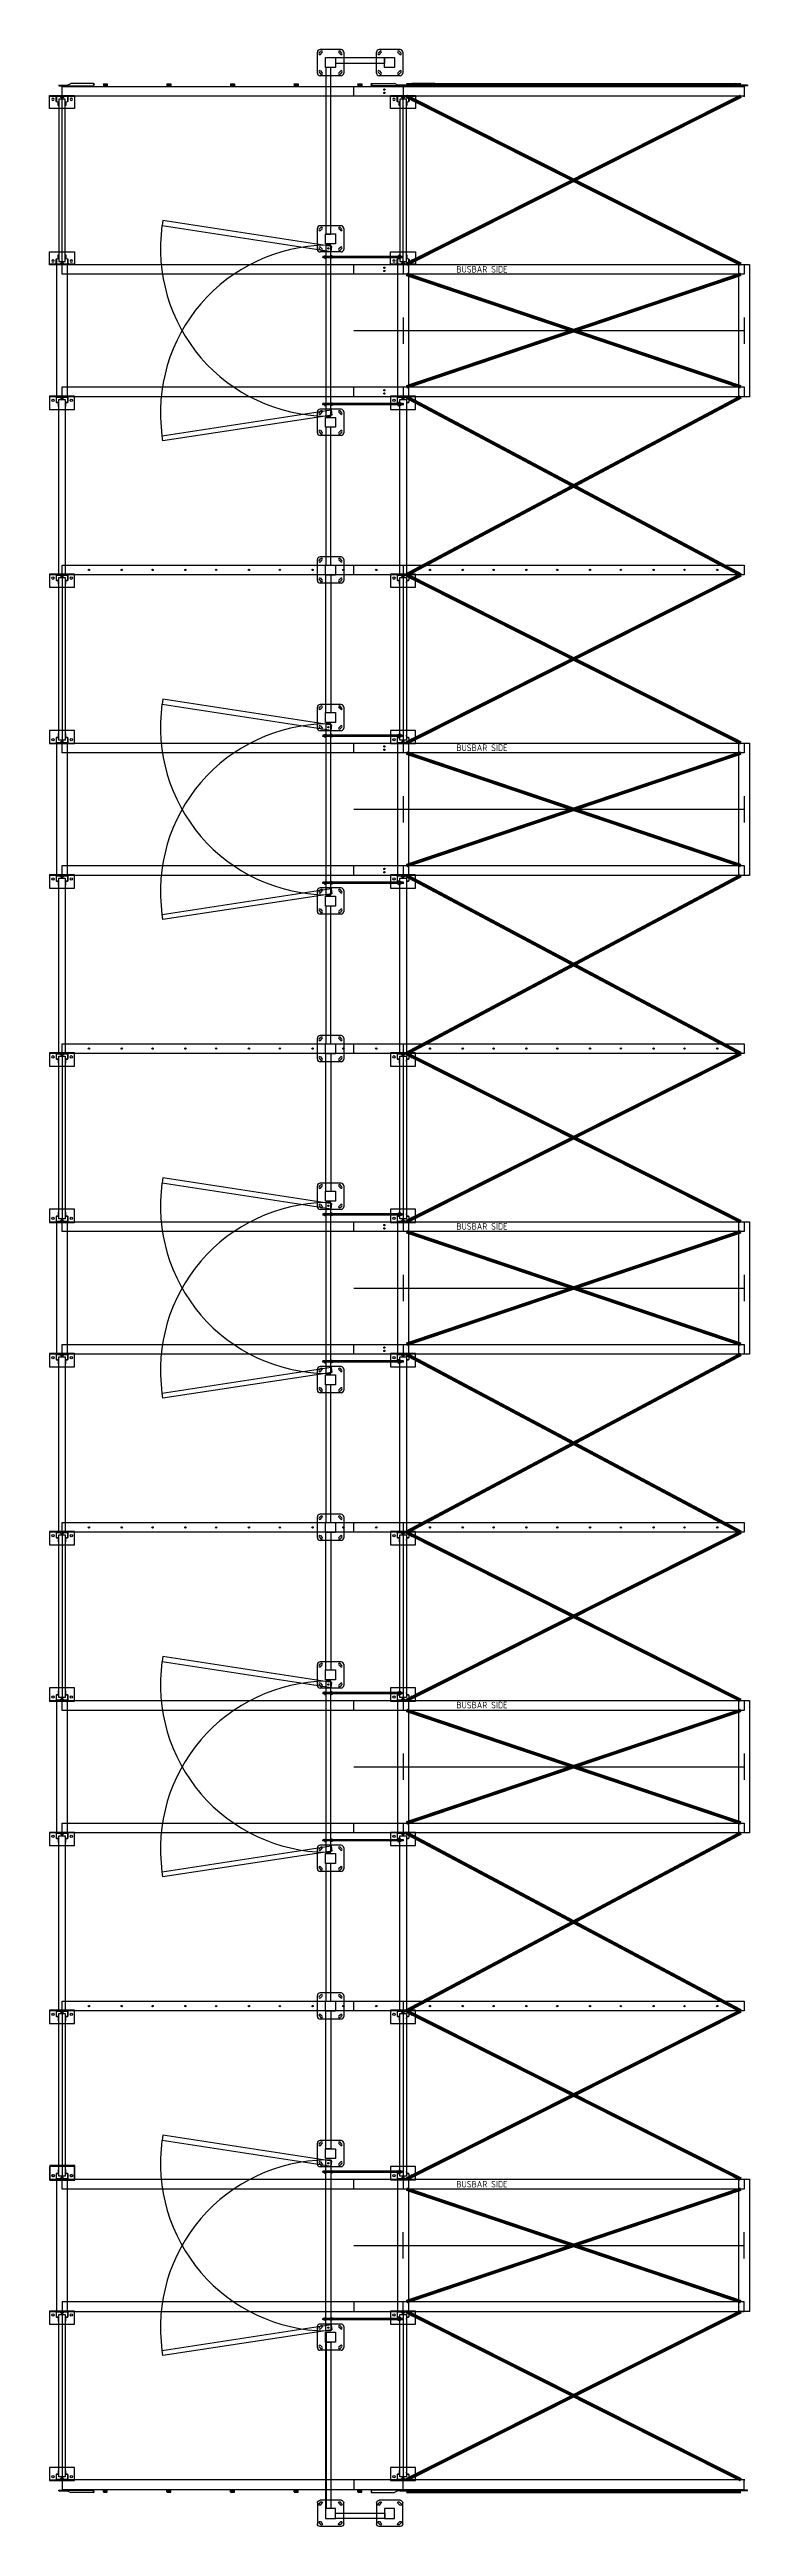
# Model space of a CAD drawing. Header units: millimetres. Extents: x -511490 to -68792, y -77452 to 318982.
# Drawn here: x -76385 to -71050, y 591 to 19493 of the extents above.
import ezdxf

# ---------------------------------------------------------------- set-up
doc = ezdxf.new("R2010")
doc.units = ezdxf.units.MM
doc.linetypes.add('AM_ISO02W050', pattern=[7.5, 6, -1.5])
for name, color, linetype, lineweight in [('Fencing', 62, 'Continuous', 60), ('Multishuttle Phantom', 8, 'Continuous', 25), ('P05529 MS Rack Plan$0$Hidden', 9, 'AM_ISO02W050', 25)]:
    doc.layers.add(name, color=color, linetype=linetype, lineweight=lineweight)
doc.layers.add('P05529 MS Rack Plan$0$Fencing', color=62, linetype='Continuous')
doc.styles.add('P05529 MS Rack Plan$1$STANDARD', font='ISOCP.SHX')

# ---------------------------------------------------------------- blocks, each defined once
blk = doc.blocks.new('P05529 MS Rack Plan$0$brace module plan special 1')
at = {"const_width": 26.9}
for points in [[(150841, 8634), (153391, 8634)], [(153391, 7263), (150841, 8546)], [(153391, 8546), (150841, 7263)], [(153391, 7187), (150841, 6327)], [(153391, 6327), (150841, 7187)], [(153391, 4893), (150841, 6251)], [(153391, 6251), (150841, 4893)], [(153391, 3610), (150841, 4893)], [(153391, 4893), (150841, 3610)], [(153391, 3534), (150841, 2674)], [(153391, 2674), (150841, 3534)], [(153391, 1240), (150841, 2598)], [(153391, 2598), (150841, 1240)], [(153391, -43), (150841, 1240)], [(153391, 1240), (150841, -43)], [(153391, -119), (150841, -979)], [(153391, -979), (150841, -119)], [(153391, -2413), (150841, -1055)], [(153391, -1055), (150841, -2413)], [(153391, -3696), (150841, -2413)], [(153391, -2413), (150841, -3696)], [(153391, -3772), (150841, -4632)], [(153391, -4632), (150841, -3772)], [(153391, -6066), (150841, -4708)], [(153391, -4708), (150841, -6066)], [(153391, -7349), (150841, -6066)], [(153391, -6066), (150841, -7349)], [(153391, -7425), (150841, -8285)], [(153391, -8285), (150841, -7425)], [(153391, -8361), (150841, -9644)], [(153391, -9644), (150841, -8361)], [(150841, -9733), (153391, -9733)]]:
    blk.add_lwpolyline(points, dxfattribs=at)
blk = doc.blocks.new('P05529 MS Rack Plan$0$D_Vertical_bracing_u')
at = {"ltscale": 5}
for p, q in [((25, 80), (-241, 80)), ((-40, 84), (-66, 98)), ((25, 84), (-40, 84))]:
    blk.add_line(p, q, dxfattribs=at)
blk.add_line((25, 84), (25, 80))
for points in [[(-241, 98), (-66, 98)], [(-50, 80), (-241, 80)]]:
    blk.add_lwpolyline(points)
blk.add_spline([(-241, 98), (-245, 94), (-241, 89), (-238, 84), (-241, 80), (-244, 84), (-241, 89)], degree=3)
at = {"layer": 'Defpoints'}
for p, q in [((5, 1), (-5, 1)), ((0, -4), (0, 6))]:
    blk.add_line(p, q, dxfattribs=at)
blk = doc.blocks.new('P05529 MS Rack Plan$0$back stop top')
at = {"color": 0, "linetype": 'ByBlock'}
for p, q in [((-15, 18), (-15, 2)), ((-2, 16), (-15, 16)), ((-15, 14), (-12, 14)), ((-2, 6), (-15, 6)), ((-14, 1), (-15, 1)), ((13, 20), (-13, 20)), ((13, 0), (-13, 0)), ((-12, 15), (-12, 6)), ((-12, 15), (-2, 15)), ((-2, 16), (-2, 6)), ((2, 6), (2, 16)), ((2, 16), (15, 16)), ((12, 15), (2, 15)), ((2, 6), (15, 6)), ((12, 6), (12, 15)), ((15, 14), (12, 14)), ((15, 18), (15, 2))]:
    blk.add_line(p, q, dxfattribs=at)
for centre, start, end in [((-13, 18), 90, 180), ((-13, 2), 180, 270), ((13, 18), 0, 90), ((13, 2), 270, 0)]:
    blk.add_arc(centre, 2, start, end, dxfattribs=at)
blk = doc.blocks.new('P05529 MS Rack Plan$0$D_upright_base_u')
blk.add_line((-95, 0), (95, 0))
blk.add_lwpolyline([(95, 95), (-95, 95), (-95, -5), (95, -5)], close=True)
for centre in [(-70, 25), (70, 25)]:
    blk.add_circle(centre, 9)
at = {"layer": 'Defpoints'}
blk.add_line((0, -5), (0, 5), dxfattribs=at)
blk = doc.blocks.new('P05529 MS Rack Plan$0$D_upright_u')
blk.add_lwpolyline([(-29, 72), (-29, 47, -0.339454), (-30, 45), (-42, 42, 0.316272), (-45, 38), (-45, 4, 0.414214), (-41, 0), (-15, 0, 0.267949), (-11, 2), (-7, 9, -0.267949), (-5, 10), (5, 10, -0.267949), (7, 9), (11, 2, 0.267949), (15, 0), (41, 0, 0.414214), (45, 4), (45, 38, 0.339454), (42, 42), (30, 45, -0.316272), (29, 47), (29, 72), (27, 72), (27, 47, 0.339454), (30, 43), (42, 40, -0.316272), (43, 38), (43, 4, -0.414214), (41, 2), (15, 2, -0.267949), (13, 3), (9, 10, 0.267949), (5, 12), (-5, 12, 0.267949), (-9, 10), (-13, 3, -0.267949), (-15, 2), (-41, 2, -0.414214), (-43, 4), (-43, 38, -0.339454), (-42, 40), (-30, 43, 0.316272), (-27, 47), (-27, 72)], format="xyb", close=True)
at = {"layer": 'Defpoints'}
for p, q in [((5, 0), (-5, 0)), ((0, -5), (0, 5))]:
    blk.add_line(p, q, dxfattribs=at)
blk = doc.blocks.new('P05529 MS Rack Plan$0$D_beam_1282_u')
for p, q in [((-22, 1226.5), (-26.5, 1226.5)), ((22, 1226.5), (26.5, 1226.5)), ((-22, 55.5), (-26.5, 55.5)), ((22, 55.5), (26.5, 55.5))]:
    blk.add_line(p, q)
blk.add_lwpolyline([(25, 20.5), (-25, 20.5), (-25, 1261.5), (25, 1261.5)], close=True)
at = {"layer": 'Defpoints'}
blk.add_line((5, 0), (-5, 0), dxfattribs=at)
at = {"layer": 'P05529 MS Rack Plan$0$Hidden'}
blk.add_line((0, -5), (0, 1287), dxfattribs=at)
blk = doc.blocks.new('P05529 MS Rack Plan$0$Frame 1282')
at = {"rotation": 180}
for name in ['P05529 MS Rack Plan$0$D_upright_base_u', 'P05529 MS Rack Plan$0$D_upright_u']:
    blk.add_blockref(name, (0, 1283), dxfattribs=at)
for name in ['P05529 MS Rack Plan$0$D_beam_1282_u', 'P05529 MS Rack Plan$0$D_upright_base_u', 'P05529 MS Rack Plan$0$D_upright_u']:
    blk.add_blockref(name, (0, 0))
blk = doc.blocks.new('P05529 MS Rack Plan$0$D_Rack_Cap_DD_600_mainteside_end_u')
for points in [[(0, 1789), (2975, 1789), (2975, 1864), (0, 1864)], [(2600, 1789), (5200, 1789), (5200, 1864), (2600, 1864)], [(0, 430), (2975, 430), (2975, 505), (0, 505)], [(2600, 430), (5200, 430), (5200, 505), (2600, 505)]]:
    blk.add_lwpolyline(points, close=True)
at = {"layer": 'Defpoints'}
for p, q in [((0, 100), (0, -100)), ((2600, 100), (2600, -100))]:
    blk.add_line(p, q, dxfattribs=at)
at = {"layer": 'P05529 MS Rack Plan$0$Hidden'}
blk.add_line((2975, 0), (0, 0), dxfattribs=at)
at = {"xscale": -1}
for p in [(0, 1788), (2600, 1788)]:
    blk.add_blockref('P05529 MS Rack Plan$0$D_Vertical_bracing_u', p, dxfattribs=at)
for name, p in [('P05529 MS Rack Plan$0$back stop top', (330, 1864)), ('P05529 MS Rack Plan$0$back stop top', (815, 1864)), ('P05529 MS Rack Plan$0$back stop top', (1300, 1864)), ('P05529 MS Rack Plan$0$back stop top', (1785, 1864)), ('P05529 MS Rack Plan$0$back stop top', (2270, 1864)), ('P05529 MS Rack Plan$0$D_Vertical_bracing_u', (2600, 1788)), ('P05529 MS Rack Plan$0$Frame 1282', (2600, 506)), ('P05529 MS Rack Plan$0$back stop top', (2930, 1864)), ('P05529 MS Rack Plan$0$back stop top', (3415, 1864)), ('P05529 MS Rack Plan$0$back stop top', (3900, 1864)), ('P05529 MS Rack Plan$0$back stop top', (4385, 1864)), ('P05529 MS Rack Plan$0$back stop top', (4870, 1864)), ('P05529 MS Rack Plan$0$D_Vertical_bracing_u', (5200, 1788)), ('P05529 MS Rack Plan$0$Frame 1282', (5200, 506))]:
    blk.add_blockref(name, p)
blk = doc.blocks.new('P05529 MS Rack Plan$0$D_Rack_Cap_DD_2590_mainteside_center_u')
for points in [[(0, 3223), (2975, 3223), (2975, 3148), (0, 3148)], [(2600, 3223), (5200, 3223), (5200, 3148), (2600, 3148)], [(0, 1864), (2975, 1864), (2975, 1789), (0, 1789)], [(2556, 1864), (2644, 1864), (2644, 1860), (2556, 1860)], [(2625, 526.5), (2575, 526.5), (2575, 1860), (2625, 1860)], [(2600, 1864), (5200, 1864), (5200, 1789), (2600, 1789)], [(5156, 1864), (5244, 1864), (5244, 1860), (5156, 1860)], [(5225, 526.5), (5175, 526.5), (5175, 1860), (5225, 1860)], [(0, 505), (2975, 505), (2975, 430), (0, 430)], [(2600, 505), (5200, 505), (5200, 430), (2600, 430)]]:
    blk.add_lwpolyline(points, close=True)
for centre in [(205, 1826.5), (455, 1826.5), (690, 1826.5), (940, 1826.5), (1175, 1826.5), (1425, 1826.5), (1660, 1826.5), (1910, 1826.5), (2145, 1826.5), (2395, 1826.5), (2805, 1826.5), (3055, 1826.5), (3290, 1826.5), (3540, 1826.5), (3775, 1826.5), (4025, 1826.5), (4260, 1826.5), (4510, 1826.5), (4745, 1826.5), (4995, 1826.5)]:
    blk.add_circle(centre, 5)
at = {"layer": 'Defpoints'}
for p, q in [((0, -100), (0, 100)), ((2600, -100), (2600, 100))]:
    blk.add_line(p, q, dxfattribs=at)
at = {"layer": 'P05529 MS Rack Plan$0$Hidden'}
blk.add_line((2975, 0), (0, 0), dxfattribs=at)
for name, p in [('P05529 MS Rack Plan$0$Frame 1282', (2600, 1864)), ('P05529 MS Rack Plan$0$Frame 1282', (5200, 1864)), ('P05529 MS Rack Plan$0$D_upright_base_u', (2600, 506)), ('P05529 MS Rack Plan$0$D_upright_u', (2600, 506)), ('P05529 MS Rack Plan$0$D_upright_base_u', (5200, 506)), ('P05529 MS Rack Plan$0$D_upright_u', (5200, 506))]:
    blk.add_blockref(name, p)
blk = doc.blocks.new('P05529 MS Rack Plan$0$MS BASEPLATE PLAN')
for p, q in [((-4, 95), (-4, -95)), ((0, 95), (0, -95)), ((100, 95), (100, -95))]:
    blk.add_line(p, q)
for points in [[(104, 95), (-9, 95), (-9, -95), (104, -95)], [(-4, 31), (0, 31), (0, 19), (-4, 19)], [(-4, -31), (0, -31), (0, -19), (-4, -19)]]:
    blk.add_lwpolyline(points, close=True)
for centre in [(25, 70), (25, -70)]:
    blk.add_circle(centre, 9)
blk = doc.blocks.new('P05529 MS Rack Plan$0$fence post plan')
for p, q in [((-73, 87), (-87, 73)), ((-63, 77), (-77, 63)), ((63, 77), (77, 63)), ((73, 87), (87, 73)), ((-73, -87), (-87, -73)), ((-63, -77), (-77, -63)), ((63, -77), (77, -63)), ((73, -87), (87, -73))]:
    blk.add_line(p, q)
for points in [[(-100, -80), (-100, 80)], [(-80, 100), (80, 100)], [(100, -80), (100, 80)], [(80, -100), (-80, -100)]]:
    blk.add_lwpolyline(points)
blk.add_lwpolyline([(38, -38), (-38, -38), (-38, 38), (38, 38)], close=True)
for centre, radius, start, end in [((-80, 80), 20, 90, 180), ((-82, 68), 7, 135, 315), ((-68, 82), 7, 315, 135), ((68, 82), 7, 45, 225), ((82, 68), 7, 225, 45), ((80, 80), 20, 0, 90), ((-80, -80), 20, 180, 270), ((-82, -68), 7, 45, 225), ((-68, -82), 7, 225, 45), ((68, -82), 7, 135, 315), ((82, -68), 7, 315, 135), ((80, -80), 20, 270, 0)]:
    blk.add_arc(centre, radius, start, end)
blk = doc.blocks.new('P05529 MS Rack Plan$0$WM10F_E')
for p, q in [((10, 2), (-10, 2)), ((-10, 2), (-10, 0)), ((-10, 0), (10, 0)), ((-5.25, 0), (-5.25, 2)), ((5.25, 0), (5.25, 2)), ((10, 0), (10, 2))]:
    blk.add_line(p, q)
blk = doc.blocks.new('P05529 MS Rack Plan$0$NM10P_E')
for p, q in [((-9, 8), (-9, 1)), ((-7, 8), (7, 8)), ((-7, 0), (7, 0)), ((-5, 8), (-5, 1)), ((5, 8), (5, 1)), ((9, 8), (9, 1))]:
    blk.add_line(p, q)
for centre, radius, start, end in [((-7, 4), 4.09, 55.6158, 124.3842), ((-7, 4), 4.09, 235.6158, 304.3842), ((0, -7), 15.3, 72.412, 107.588), ((0, 15), 15.3, 252.412, 287.588), ((7, 4), 4.09, 55.6158, 124.3842), ((7, 4), 4.09, 235.6158, 304.3842)]:
    blk.add_arc(centre, radius, start, end)
blk = doc.blocks.new('P05529 MS Rack Plan$0$rear fence plan')
for p, q in [((-2470, 71), (-2471, 70)), ((-2471, -542), (-2471, 70)), ((-2471, 70), (-2461, 70)), ((-2470, 71), (-2462, 71)), ((-2470, -543), (-2470, 71)), ((-2462, -543), (-2462, 71)), ((-2461, 70), (-2462, 71)), ((-2461, -542), (-2461, 70)), ((-1348, 70), (-1347, 71)), ((-1348, -534), (-1348, 70)), ((-1338, 70), (-1348, 70)), ((-1339, 71), (-1347, 71)), ((-1347, -535), (-1347, 71)), ((-1339, -535), (-1339, 71)), ((-1339, 71), (-1338, 70)), ((-1338, -534), (-1338, 70)), ((1183, 71), (1182, 70)), ((1182, -542), (1182, 70)), ((1182, 70), (1192, 70)), ((1183, 71), (1191, 71)), ((1183, -543), (1183, 71)), ((1191, -543), (1191, 71)), ((1192, 70), (1191, 71)), ((1192, -542), (1192, 70)), ((2305, 70), (2306, 71)), ((2305, -534), (2305, 70)), ((2315, 70), (2305, 70)), ((2314, 71), (2306, 71)), ((2306, -535), (2306, 71)), ((2314, -535), (2314, 71)), ((2314, 71), (2315, 70)), ((2315, -534), (2315, 70)), ((4836, 71), (4835, 70)), ((4835, -542), (4835, 70)), ((4835, 70), (4845, 70)), ((4836, 71), (4844, 71)), ((4836, -543), (4836, 71)), ((4844, -543), (4844, 71)), ((4845, 70), (4844, 71)), ((4845, -542), (4845, 70)), ((5958, 70), (5959, 71)), ((5958, -534), (5958, 70)), ((5968, 70), (5958, 70)), ((5967, 71), (5959, 71)), ((5959, -535), (5959, 71)), ((5967, -535), (5967, 71)), ((5967, 71), (5968, 70)), ((5968, -534), (5968, 70)), ((8489, 71), (8488, 70)), ((8488, -542), (8488, 70)), ((8488, 70), (8498, 70)), ((8489, 71), (8497, 71)), ((8489, -543), (8489, 71)), ((8497, -543), (8497, 71)), ((8498, 70), (8497, 71)), ((8498, -542), (8498, 70)), ((9611, 70), (9612, 71)), ((9611, -534), (9611, 70)), ((9621, 70), (9611, 70)), ((9620, 71), (9612, 71)), ((9612, -535), (9612, 71)), ((9620, -535), (9620, 71)), ((9620, 71), (9621, 70)), ((9621, -534), (9621, 70)), ((12142, 71), (12141, 70)), ((12141, 70), (12151, 70)), ((12141, -542), (12141, 70)), ((12142, 71), (12150, 71)), ((12142, -543), (12142, 71)), ((12150, -543), (12150, 71)), ((12151, 70), (12150, 71)), ((12151, -542), (12151, 70)), ((13264, 70), (13265, 71)), ((13264, -534), (13264, 70)), ((13274, 70), (13264, 70)), ((13273, 71), (13265, 71)), ((13265, -535), (13265, 71)), ((13273, -535), (13273, 71)), ((13273, 71), (13274, 70)), ((13274, -534), (13274, 70)), ((-2471, -542), (-2461, -542)), ((-2470, -543), (-2471, -542)), ((-2470, -543), (-2462, -543)), ((-2461, -542), (-2462, -543)), ((-1338, -534), (-1348, -534)), ((-1348, -534), (-1347, -535)), ((-1339, -535), (-1347, -535)), ((-1339, -535), (-1338, -534)), ((1182, -542), (1192, -542)), ((1183, -543), (1182, -542)), ((1183, -543), (1191, -543)), ((1192, -542), (1191, -543)), ((2315, -534), (2305, -534)), ((2305, -534), (2306, -535)), ((2314, -535), (2306, -535)), ((2314, -535), (2315, -534)), ((4835, -542), (4845, -542)), ((4836, -543), (4835, -542)), ((4836, -543), (4844, -543)), ((4845, -542), (4844, -543)), ((5968, -534), (5958, -534)), ((5958, -534), (5959, -535)), ((5967, -535), (5959, -535)), ((5967, -535), (5968, -534)), ((8488, -542), (8498, -542)), ((8489, -543), (8488, -542)), ((8489, -543), (8497, -543)), ((8498, -542), (8497, -543)), ((9621, -534), (9611, -534)), ((9611, -534), (9612, -535)), ((9620, -535), (9612, -535)), ((9620, -535), (9621, -534)), ((12141, -542), (12151, -542)), ((12142, -543), (12141, -542)), ((12142, -543), (12150, -543)), ((12151, -542), (12150, -543)), ((13274, -534), (13264, -534)), ((13264, -534), (13265, -535)), ((13273, -535), (13265, -535)), ((13273, -535), (13274, -534))]:
    blk.add_line(p, q)
at = {"color": 8}
for points in [[(-2548, 2), (-2745, 1291), (-2706, 1297), (-2508, 8)], [(-1261, 2), (-1063, 1291), (-1102, 1297), (-1300, 8)], [(1105, 2), (908, 1291), (947, 1297), (1145, 8)], [(2392, 2), (2590, 1291), (2551, 1297), (2353, 8)], [(4758, 2), (4561, 1291), (4600, 1297), (4798, 8)], [(6045, 2), (6243, 1291), (6204, 1297), (6006, 8)], [(8411, 2), (8214, 1291), (8253, 1297), (8451, 8)], [(9698, 2), (9896, 1291), (9857, 1297), (9659, 8)], [(12064, 2), (11867, 1291), (11906, 1297), (12104, 8)], [(13351, 2), (13549, 1291), (13510, 1297), (13312, 8)]]:
    blk.add_lwpolyline(points, close=True, dxfattribs=at)
for points in [[(-3911, 49), (-2642, 49), (-2642, 9), (-3911, 9)], [(-2557, 49), (-1252, 49), (-1252, 9), (-2557, 9)], [(-1167, 49), (-115, 49), (-115, 9), (-1167, 9)], [(1011, 49), (-40, 49), (-40, 9), (1011, 9)], [(2401, 49), (1096, 49), (1096, 9), (2401, 9)], [(2486, 49), (3538, 49), (3538, 9), (2486, 9)], [(4664, 49), (3613, 49), (3613, 9), (4664, 9)], [(6054, 49), (4749, 49), (4749, 9), (6054, 9)], [(6139, 49), (7191, 49), (7191, 9), (6139, 9)], [(8317, 49), (7266, 49), (7266, 9), (8317, 9)], [(9707, 49), (8402, 49), (8402, 9), (9707, 9)], [(9792, 49), (10844, 49), (10844, 9), (9792, 9)], [(11970, 49), (10919, 49), (10919, 9), (11970, 9)], [(13360, 49), (12055, 49), (12055, 9), (13360, 9)], [(14715, 49), (13445, 49), (13445, 9), (14715, 9)], [(-3987, -26), (-3947, -26), (-3947, -401), (-3987, -401)], [(14790, -26), (14750, -26), (14750, -401), (14790, -401)]]:
    blk.add_lwpolyline(points, close=True)
for centre in [(-2532, 29), (-1277, 29), (2376, 29), (6029, 29), (9682, 29), (13335, 29)]:
    blk.add_circle(centre, 5, dxfattribs=at)
for centre in [(-1277, 29), (2376, 29), (6029, 29), (9682, 29), (13335, 29)]:
    blk.add_circle(centre, 5)
for centre, start, end in [((-2532, 29), 0.8952, 97.8237), ((-1277, 29), 82.1763, 179.1048), ((1121, 29), 0.8952, 97.8237), ((2376, 29), 82.1763, 179.1048), ((4774, 29), 0.8952, 97.8237), ((6029, 29), 82.1763, 179.1048), ((8427, 29), 0.8952, 97.8237), ((9682, 29), 82.1763, 179.1048), ((12080, 29), 0.8952, 97.8237), ((13335, 29), 82.1763, 179.1048)]:
    blk.add_arc(centre, 1280, start, end, dxfattribs=at)
at = {"xscale": -1}
for name, p in [('P05529 MS Rack Plan$0$fence post plan', (-3949, 12)), ('P05529 MS Rack Plan$0$WM10F_E', (-1343, 49)), ('P05529 MS Rack Plan$0$NM10P_E', (-1343, 51)), ('P05529 MS Rack Plan$0$WM10F_E', (2310, 49)), ('P05529 MS Rack Plan$0$NM10P_E', (2310, 51)), ('P05529 MS Rack Plan$0$WM10F_E', (5963, 49)), ('P05529 MS Rack Plan$0$NM10P_E', (5963, 51)), ('P05529 MS Rack Plan$0$WM10F_E', (9616, 49)), ('P05529 MS Rack Plan$0$NM10P_E', (9616, 51)), ('P05529 MS Rack Plan$0$WM10F_E', (13269, 49)), ('P05529 MS Rack Plan$0$NM10P_E', (13269, 51)), ('P05529 MS Rack Plan$0$fence post plan', (-3949, -438)), ('P05529 MS Rack Plan$0$WM10F_E', (-1343, -512)), ('P05529 MS Rack Plan$0$NM10P_E', (-1343, -510)), ('P05529 MS Rack Plan$0$WM10F_E', (2310, -512)), ('P05529 MS Rack Plan$0$NM10P_E', (2310, -510)), ('P05529 MS Rack Plan$0$WM10F_E', (5963, -512)), ('P05529 MS Rack Plan$0$NM10P_E', (5963, -510)), ('P05529 MS Rack Plan$0$WM10F_E', (9616, -512)), ('P05529 MS Rack Plan$0$NM10P_E', (9616, -510)), ('P05529 MS Rack Plan$0$WM10F_E', (13269, -512)), ('P05529 MS Rack Plan$0$NM10P_E', (13269, -510))]:
    blk.add_blockref(name, p, dxfattribs=at)
for name, p in [('P05529 MS Rack Plan$0$fence post plan', (-2604, 12)), ('P05529 MS Rack Plan$0$WM10F_E', (-2466, 49)), ('P05529 MS Rack Plan$0$NM10P_E', (-2466, 51)), ('P05529 MS Rack Plan$0$fence post plan', (-1204, 12)), ('P05529 MS Rack Plan$0$fence post plan', (-78, 12)), ('P05529 MS Rack Plan$0$fence post plan', (1049, 12)), ('P05529 MS Rack Plan$0$WM10F_E', (1187, 49)), ('P05529 MS Rack Plan$0$NM10P_E', (1187, 51)), ('P05529 MS Rack Plan$0$fence post plan', (2449, 12)), ('P05529 MS Rack Plan$0$fence post plan', (3575, 12)), ('P05529 MS Rack Plan$0$fence post plan', (4702, 12)), ('P05529 MS Rack Plan$0$WM10F_E', (4840, 49)), ('P05529 MS Rack Plan$0$NM10P_E', (4840, 51)), ('P05529 MS Rack Plan$0$fence post plan', (6102, 12)), ('P05529 MS Rack Plan$0$fence post plan', (7228, 12)), ('P05529 MS Rack Plan$0$fence post plan', (8355, 12)), ('P05529 MS Rack Plan$0$WM10F_E', (8493, 49)), ('P05529 MS Rack Plan$0$NM10P_E', (8493, 51)), ('P05529 MS Rack Plan$0$fence post plan', (9755, 12)), ('P05529 MS Rack Plan$0$fence post plan', (10881, 12)), ('P05529 MS Rack Plan$0$fence post plan', (12008, 12)), ('P05529 MS Rack Plan$0$WM10F_E', (12146, 49)), ('P05529 MS Rack Plan$0$NM10P_E', (12146, 51)), ('P05529 MS Rack Plan$0$fence post plan', (13408, 12)), ('P05529 MS Rack Plan$0$fence post plan', (14753, 12)), ('P05529 MS Rack Plan$0$fence post plan', (14753, -438)), ('P05529 MS Rack Plan$0$WM10F_E', (-2466, -512)), ('P05529 MS Rack Plan$0$NM10P_E', (-2466, -510)), ('P05529 MS Rack Plan$0$WM10F_E', (1187, -512)), ('P05529 MS Rack Plan$0$NM10P_E', (1187, -510)), ('P05529 MS Rack Plan$0$WM10F_E', (4840, -512)), ('P05529 MS Rack Plan$0$NM10P_E', (4840, -510)), ('P05529 MS Rack Plan$0$WM10F_E', (8493, -512)), ('P05529 MS Rack Plan$0$NM10P_E', (8493, -510)), ('P05529 MS Rack Plan$0$WM10F_E', (12146, -512)), ('P05529 MS Rack Plan$0$NM10P_E', (12146, -510))]:
    blk.add_blockref(name, p)
at = {"xscale": -1, "rotation": 180}
for name, p in [('P05529 MS Rack Plan$0$WM10F_E', (-2466, 9)), ('P05529 MS Rack Plan$0$NM10P_E', (-2466, 7)), ('P05529 MS Rack Plan$0$WM10F_E', (1187, 9)), ('P05529 MS Rack Plan$0$NM10P_E', (1187, 7)), ('P05529 MS Rack Plan$0$WM10F_E', (4840, 9)), ('P05529 MS Rack Plan$0$NM10P_E', (4840, 7)), ('P05529 MS Rack Plan$0$WM10F_E', (8493, 9)), ('P05529 MS Rack Plan$0$NM10P_E', (8493, 7)), ('P05529 MS Rack Plan$0$WM10F_E', (12146, 9)), ('P05529 MS Rack Plan$0$NM10P_E', (12146, 7)), ('P05529 MS Rack Plan$0$WM10F_E', (-2466, -514)), ('P05529 MS Rack Plan$0$NM10P_E', (-2466, -516)), ('P05529 MS Rack Plan$0$WM10F_E', (1187, -514)), ('P05529 MS Rack Plan$0$NM10P_E', (1187, -516)), ('P05529 MS Rack Plan$0$WM10F_E', (4840, -514)), ('P05529 MS Rack Plan$0$NM10P_E', (4840, -516)), ('P05529 MS Rack Plan$0$WM10F_E', (8493, -514)), ('P05529 MS Rack Plan$0$NM10P_E', (8493, -516)), ('P05529 MS Rack Plan$0$WM10F_E', (12146, -514)), ('P05529 MS Rack Plan$0$NM10P_E', (12146, -516))]:
    blk.add_blockref(name, p, dxfattribs=at)
at = {"rotation": 180}
for name, p in [('P05529 MS Rack Plan$0$WM10F_E', (-1343, 9)), ('P05529 MS Rack Plan$0$NM10P_E', (-1343, 7)), ('P05529 MS Rack Plan$0$WM10F_E', (2310, 9)), ('P05529 MS Rack Plan$0$NM10P_E', (2310, 7)), ('P05529 MS Rack Plan$0$WM10F_E', (5963, 9)), ('P05529 MS Rack Plan$0$NM10P_E', (5963, 7)), ('P05529 MS Rack Plan$0$WM10F_E', (9616, 9)), ('P05529 MS Rack Plan$0$NM10P_E', (9616, 7)), ('P05529 MS Rack Plan$0$WM10F_E', (13269, 9)), ('P05529 MS Rack Plan$0$NM10P_E', (13269, 7)), ('P05529 MS Rack Plan$0$WM10F_E', (-1343, -514)), ('P05529 MS Rack Plan$0$NM10P_E', (-1343, -516)), ('P05529 MS Rack Plan$0$WM10F_E', (2310, -514)), ('P05529 MS Rack Plan$0$NM10P_E', (2310, -516)), ('P05529 MS Rack Plan$0$WM10F_E', (5963, -514)), ('P05529 MS Rack Plan$0$NM10P_E', (5963, -516)), ('P05529 MS Rack Plan$0$WM10F_E', (9616, -514)), ('P05529 MS Rack Plan$0$NM10P_E', (9616, -516)), ('P05529 MS Rack Plan$0$WM10F_E', (13269, -514)), ('P05529 MS Rack Plan$0$NM10P_E', (13269, -516))]:
    blk.add_blockref(name, p, dxfattribs=at)
blk = doc.blocks.new('P05529 MS Rack Plan$0$top tie plan simple')
blk.add_lwpolyline([(1, 40), (1011, 40), (1011, -40), (1, -40)], close=True)

msp = doc.modelspace()

# ---------------------------------------------------------------- linework, layer by layer
at = {"layer": 'Fencing'}
msp.add_lwpolyline([(-74280, 2074), (-74280, 729)], dxfattribs=at)
at = {"layer": 'Multishuttle Phantom'}
for centre in [(-73833, 19187), (-73833, 19162), (-73833, 17828), (-73833, 17803), (-73833, 16893), (-73833, 16868), (-73833, 14175), (-73833, 14150), (-73833, 13240), (-73833, 13215), (-73833, 10522), (-73833, 10497), (-73833, 9587), (-73833, 9562)]:
    msp.add_circle(centre, 5, dxfattribs=at)

# ---------------------------------------------------------------- block references
at = {"layer": 'Multishuttle Phantom', "extrusion": (0, 0, -1), "zscale": -1}
msp.add_blockref('P05529 MS Rack Plan$0$D_Rack_Cap_DD_600_mainteside_end_u', (71090, 17348), dxfattribs=at)
at = {"layer": 'Multishuttle Phantom'}
msp.add_blockref('P05529 MS Rack Plan$0$brace module plan special 1', (-224506, 10591), dxfattribs=at)
for name, p, rotation in [('P05529 MS Rack Plan$0$top tie plan simple', (-76290, 16842), 90), ('P05529 MS Rack Plan$0$top tie plan simple', (-73690, 16842), 90), ('P05529 MS Rack Plan$0$top tie plan simple', (-71090, 16842), 90), ('P05529 MS Rack Plan$0$D_Rack_Cap_DD_2590_mainteside_center_u', (-71090, 17348), 180), ('P05529 MS Rack Plan$0$top tie plan simple', (-76290, 13189), 90), ('P05529 MS Rack Plan$0$top tie plan simple', (-73690, 13189), 90), ('P05529 MS Rack Plan$0$top tie plan simple', (-71090, 13189), 90), ('P05529 MS Rack Plan$0$D_Rack_Cap_DD_2590_mainteside_center_u', (-71090, 13695), 180), ('P05529 MS Rack Plan$0$top tie plan simple', (-76290, 9536), 90), ('P05529 MS Rack Plan$0$top tie plan simple', (-73690, 9536), 90), ('P05529 MS Rack Plan$0$top tie plan simple', (-71090, 9536), 90), ('P05529 MS Rack Plan$0$D_Rack_Cap_DD_2590_mainteside_center_u', (-71090, 10042), 180), ('P05529 MS Rack Plan$0$top tie plan simple', (-76290, 5883), 90), ('P05529 MS Rack Plan$0$top tie plan simple', (-73690, 5883), 90), ('P05529 MS Rack Plan$0$top tie plan simple', (-71090, 5883), 90), ('P05529 MS Rack Plan$0$D_Rack_Cap_DD_2590_mainteside_center_u', (-71090, 6389), 180), ('P05529 MS Rack Plan$0$MS BASEPLATE PLAN', (-76287, 3242), 90), ('P05529 MS Rack Plan$0$top tie plan simple', (-76290, 2230), 90), ('P05529 MS Rack Plan$0$top tie plan simple', (-73690, 2230), 90), ('P05529 MS Rack Plan$0$top tie plan simple', (-71090, 2230), 90)]:
    msp.add_blockref(name, p, dxfattribs=dict(at, rotation=rotation))
at = {"layer": 'Multishuttle Phantom', "extrusion": (0, 0, -1), "xscale": -1, "zscale": -1, "rotation": 180}
msp.add_blockref('P05529 MS Rack Plan$0$D_Rack_Cap_DD_600_mainteside_end_u', (71090, 2736), dxfattribs=at)
at = {"layer": 'P05529 MS Rack Plan$0$Fencing', "rotation": 90}
msp.add_blockref('P05529 MS Rack Plan$0$rear fence plan', (-74231, 4640), dxfattribs=at)

# ---------------------------------------------------------------- texts
at = {"layer": 'Multishuttle Phantom', "char_height": 50, "attachment_point": 5, "style": 'P05529 MS Rack Plan$1$STANDARD'}
for insert in [(-73089, 17816), (-73089, 14165), (-73089, 10512), (-73089, 6859), (-73089, 3203)]:
    msp.add_mtext_dynamic_manual_height_columns('BUSBAR SIDE', width=696.86, gutter_width=12.5, heights=[0], dxfattribs=dict(at, insert=insert))

doc.saveas('drawing.dxf')
